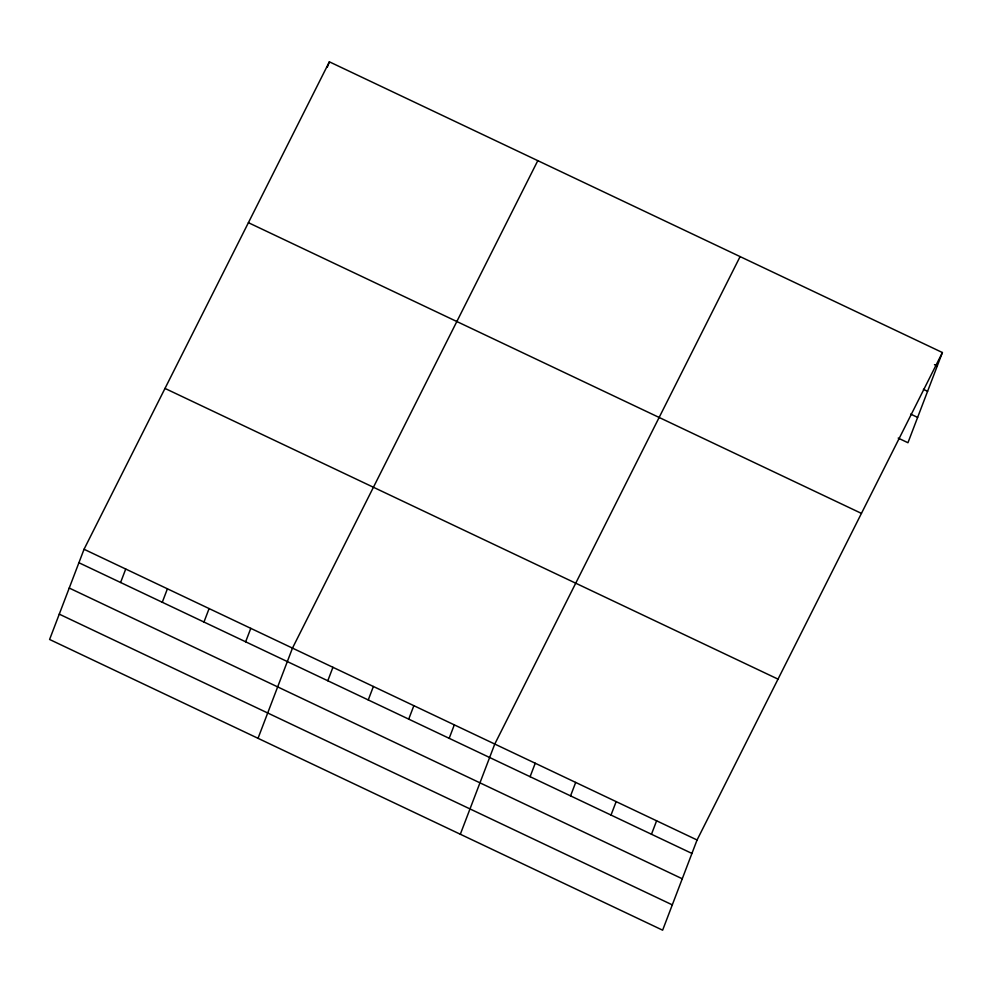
<?xml version="1.0" encoding="UTF-8"?>
<svg xmlns="http://www.w3.org/2000/svg" width="992" height="992" viewBox="0 0 992 992"><rect width="100%" height="100%" fill="white"/><g stroke="black" fill="none" stroke-linecap="round" stroke-linejoin="round"><path stroke-width="1.49" d="M84.047 549.27L49.6 639.468L662.631 930.186L697.066 839.988L942.4 352.532L329.369 61.814L84.047 549.27L697.066 839.988M120.59 582.49L125.724 569.048M327.31 67.196L329.369 61.814M162.279 602.268L167.412 588.814M203.968 622.034L209.101 608.58M245.644 641.799L250.79 628.345M258.032 738.308L292.466 648.123L537.8 160.654M327.794 680.76L332.928 667.306M368.255 699.943L373.389 686.489M408.716 719.138L413.85 705.684M449.178 738.321L454.311 724.867M460.325 834.247L494.772 744.05L740.106 256.593M530.1 776.699L535.234 763.245M570.549 795.882L575.695 782.428M611.01 815.064L616.156 801.623M651.471 834.26L656.605 820.806M942.4 352.532L907.953 442.73L898.194 438.092M934.476 364.659L937.266 365.986M923.403 389.323L927.594 391.307M910.656 414.098L917.625 417.396M248.409 222.679L861.44 513.397M164.994 388.418L778.026 679.136M78.901 562.724L691.932 853.442M69.229 588.045L682.26 878.776M59.272 614.147L672.303 904.865"/></g></svg>
